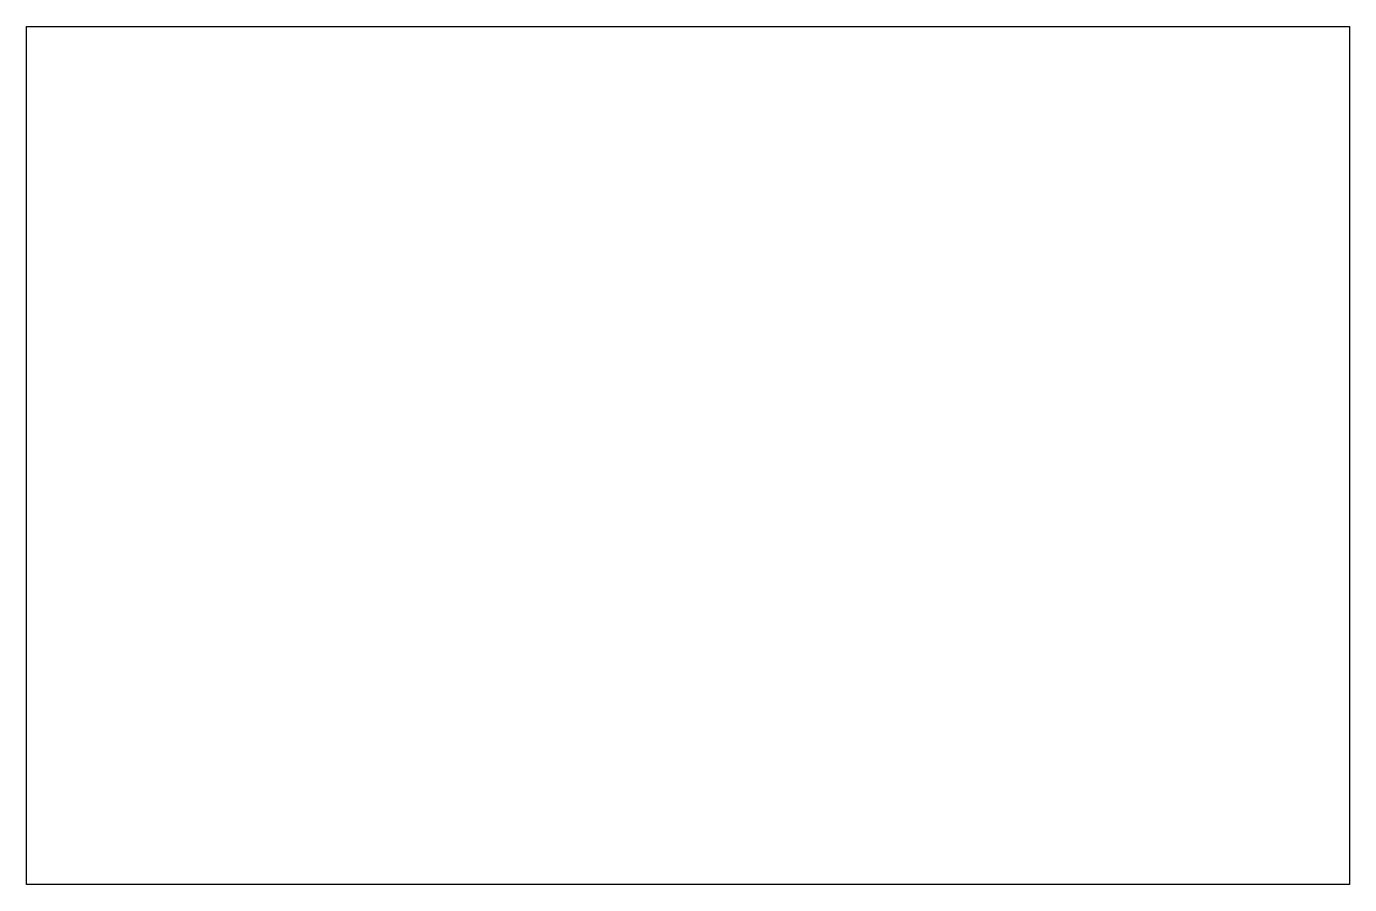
# Model space of a CAD drawing. Header units: inches. Extents: x 2.15 to 6.35, y 4.14 to 6.86.
import ezdxf

# ---------------------------------------------------------------- set-up
doc = ezdxf.new("R2010")
doc.units = ezdxf.units.IN
doc.header["$MEASUREMENT"] = 0
doc.layers.add('amplifier\xa0Image', color=7, linetype='Continuous')
picture_1 = doc.add_image_def('image1.png', size_in_pixel=(302, 196))

msp = doc.modelspace()

# ---------------------------------------------------------------- pictures from other files: only their frames are drawn
at = {"layer": 'amplifier\xa0Image'}
image = msp.add_image(picture_1, insert=(2.1528, 4.1389), size_in_units=(4.1944, 2.7222), dxfattribs=at)

doc.saveas('drawing.dxf')
